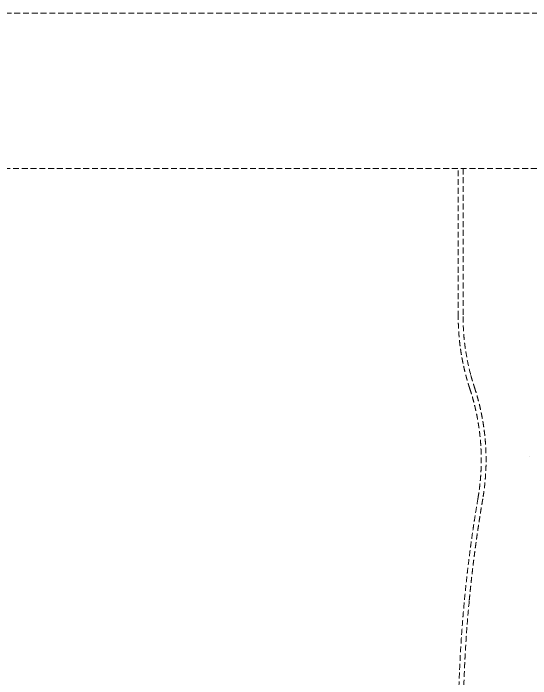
# Model space of a CAD drawing. Header units: millimetres. Extents: x -4194 to 3683, y -2760 to 1498.
# Drawn here: x 409.8 to 522.1, y 105.6 to 250 of the extents above; entities that cross this region are included whole.
import ezdxf

# ---------------------------------------------------------------- set-up
doc = ezdxf.new("R2010")
doc.units = ezdxf.units.MM
doc.linetypes.add('HIDDEN', pattern=[1.905, 1.27, -0.635])
doc.layers.add('DIKOM_ОБЪЕКТ', color=7, linetype='Continuous')

msp = doc.modelspace()

# ---------------------------------------------------------------- linework, layer by layer
at = {"layer": 'DIKOM_ОБЪЕКТ', "color": 7, "linetype": 'HIDDEN', "lineweight": 15, "extrusion": (1, -3.06162e-16, -2.22045e-16)}
for p, q in [((250.028, 250.039), (595.5, 250.039)), ((284.046, 216.339), (595.5, 216.339))]:
    msp.add_line(p, q, dxfattribs=at)
at = {"layer": 'DIKOM_ОБЪЕКТ', "color": 7, "linetype": 'HIDDEN', "lineweight": 15}
for points, degree in [([(506.38, 184.189), (506.38, 216.339)], 1), ([(507.433, 216.339), (507.433, 184.189)], 1), ([(521.886, 153.873), (521.886, 153.873), (521.886, 153.873), (521.886, 153.873)], 3), ([(508.766, 122.438), (508.766, 122.433), (508.765, 122.429), (508.765, 122.424)], 3)]:
    msp.add_open_spline(points, degree=degree, dxfattribs=at)
for points, weights in [([(508.898, 168.523), (507.227, 173.588), (506.38, 178.855), (506.38, 184.189)], [1, 0.991553580841, 0.991553580841, 1]), ([(509.127, 171.405), (509.36, 170.547), (509.615, 169.695), (509.894, 168.851)], [1, 0.999752791564, 0.999752791564, 1]), ([(510.675, 144.768), (512.04, 152.753), (511.436, 160.83), (508.898, 168.523)], [1, 0.980244208345, 0.980244208345, 1]), ([(509.894, 168.851), (512.486, 160.995), (513.103, 152.746), (511.708, 144.591)], [1, 0.9802442083, 0.9802442083, 1]), ([(506.38, 94.189), (506.38, 111.15), (507.815, 128.05), (510.675, 144.768)], [1, 0.997609924359, 0.997609924359, 1]), ([(511.708, 144.591), (510.451, 137.245), (509.47, 129.857), (508.766, 122.438)], [1, 0.999534150991, 0.999534150991, 1])]:
    msp.add_rational_spline(points, weights, degree=3, dxfattribs=at)
for points, knots in [([(507.433, 184.189), (507.433, 183.116), (507.468, 182.041), (507.574, 180.428), (507.618, 179.891), (507.697, 179.085), (507.741, 178.682), (507.789, 178.28), (507.822, 178.011), (507.84, 177.875), (508.137, 175.632), (508.557, 173.513), (509.127, 171.405)], [0, 0, 0, 0, 0.25, 0.25, 0.375, 0.375, 0.4375, 0.46875, 0.46875, 0.5, 0.5, 1, 1, 1, 1]), ([(508.765, 122.424), (508.541, 120.066), (508.346, 117.712), (508.097, 114.187), (507.983, 112.426), (507.868, 110.375), (507.815, 109.35), (507.793, 108.911), (507.779, 108.619), (507.772, 108.474), (507.543, 103.609), (507.433, 98.895), (507.433, 94.189)], [0, 0, 0, 0, 0.25, 0.25, 0.375, 0.4375, 0.46875, 0.484375, 0.484375, 0.5, 0.5, 1, 1, 1, 1])]:
    msp.add_open_spline(points, degree=3, knots=knots, dxfattribs=at)

doc.saveas('drawing.dxf')
